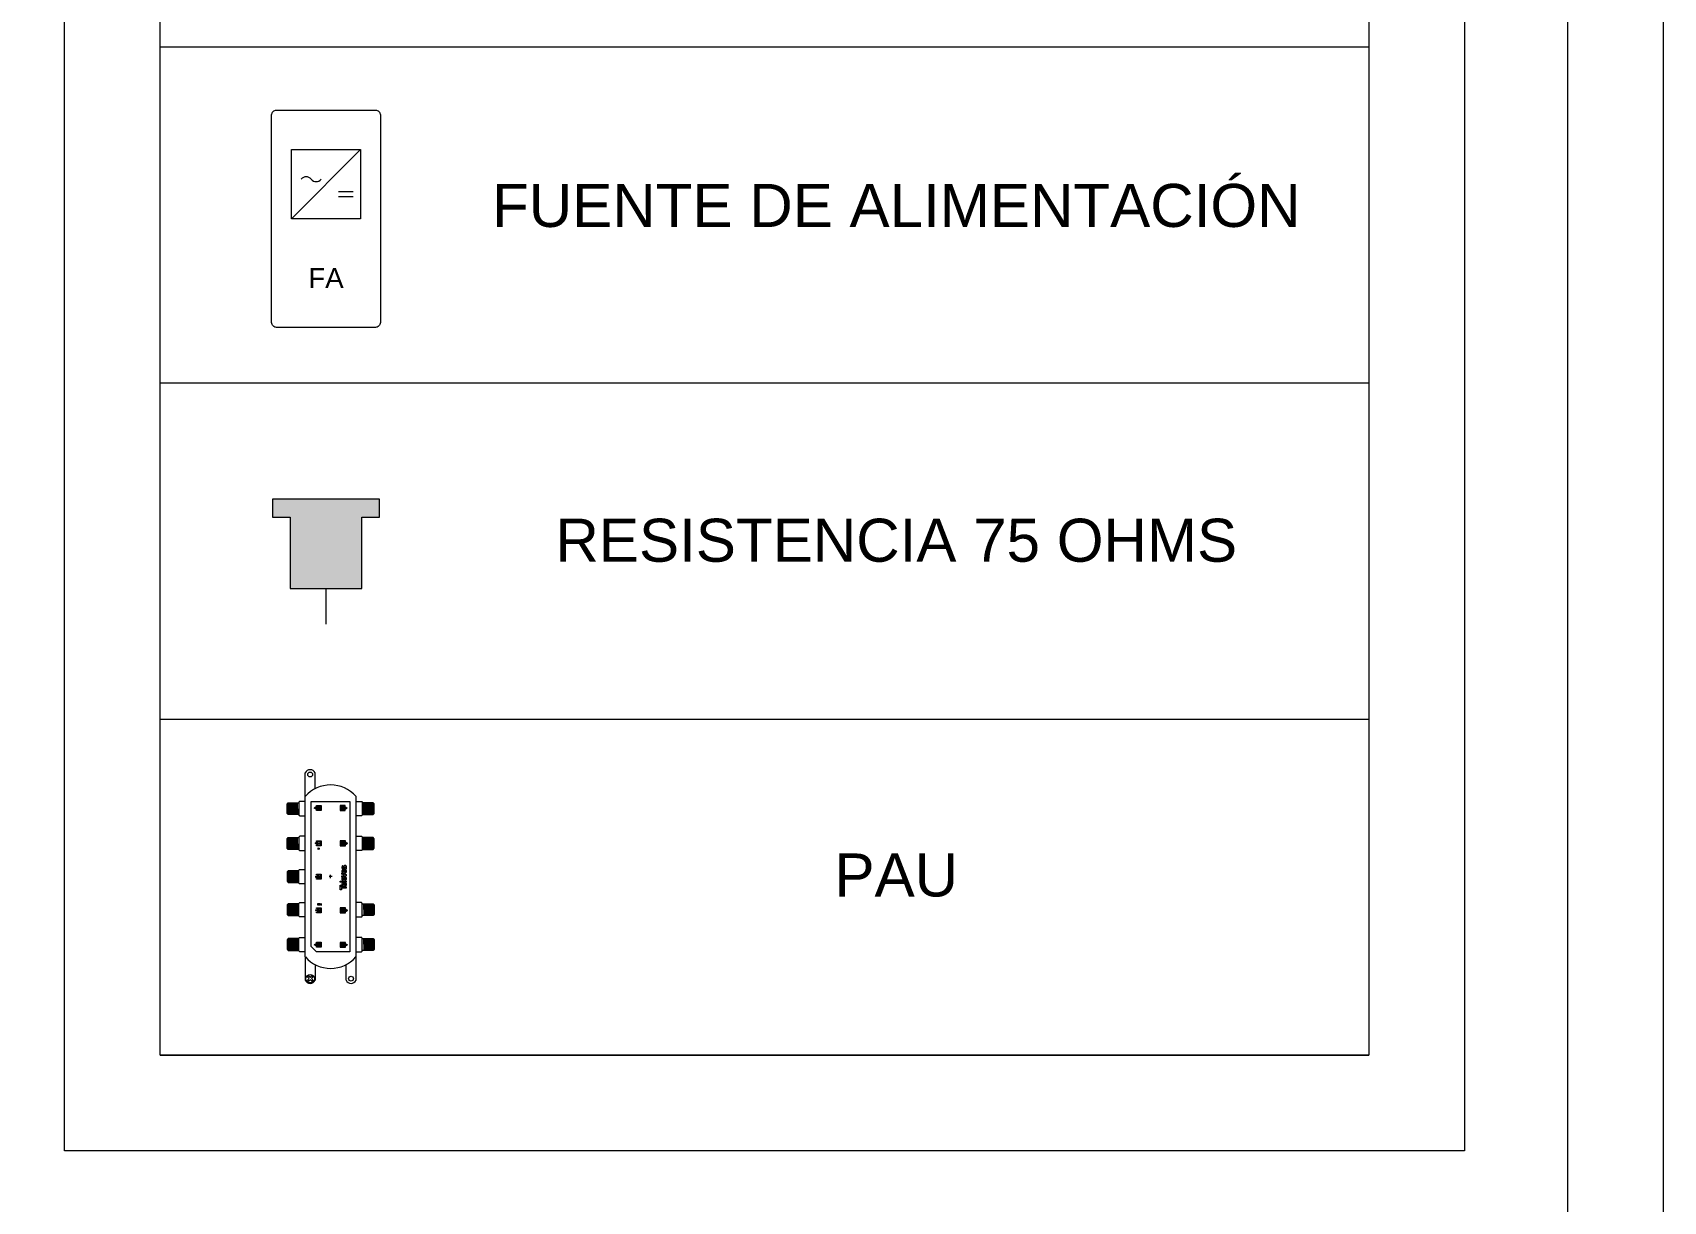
# Model space of a CAD drawing. Header units: metres. Extents: x -2 to 3328848, y -2 to 2725060.
# Drawn here: x 1664082.9 to 1664168.2, y 1361998.9 to 1362060 of the extents above; entities that cross this region are included whole.
import ezdxf
from ezdxf.enums import TextEntityAlignment as Align

# ---------------------------------------------------------------- set-up
doc = ezdxf.new("R2010")
doc.units = ezdxf.units.M
doc.layers.get('0').update_dxf_attribs({"color": 253, "lineweight": 0})
doc.layers.add('CAJETIN', color=7, linetype='Continuous', lineweight=0, true_color=0x000000)
doc.layers.add('ICT_TEXTS', color=210, linetype='Continuous', lineweight=0)
doc.layers.add('ICT_TOMAS', color=1, linetype='Continuous', lineweight=0)
doc.styles.add('COTA', font='arial.ttf', dxfattribs={"height": 1})
doc.styles.get("Standard").update_dxf_attribs({"font": 'arial.ttf'})

# ---------------------------------------------------------------- blocks, each defined once
blk = doc.blocks.new('*U96')
for points in [[(-594, 0), (0, 0), (0, 420), (-594, 420)], [(-589, 5), (-5, 5), (-5, 415), (-589, 415)]]:
    blk.add_lwpolyline(points, close=True)
at = {"lineweight": 30, "flags": 104}
blk.add_attdef('NOMBRE_PROYECTO', text='', height=5, dxfattribs=at).set_placement((-165, 63.275), align=Align.TOP_LEFT)
for tag, p in [('PROMOTOR', (-133.74, 41.5)), ('SITUACION', (-133.74, 34.5)), ('AUTOR', (-133.74, 27.5)), ('1/X', (-133.74, 20.5)), ('XX/XX/XXXX', (-80.025, 20.5)), ('V.X', (-25.119, 20.5)), ('NOMBRE_PLANO', (-133.74, 13.5)), ('X', (-25.119, 13.478))]:
    blk.add_attdef(tag, text='', height=3.5).set_placement(p, align=Align.MIDDLE_LEFT)
blk = doc.blocks.new('Fuente alimentación')
for p, q in [((-0.35, 0), (0.35, 0.7)), ((0.125, 0.275), (0.275, 0.275)), ((0.125, 0.225), (0.275, 0.225))]:
    blk.add_line(p, q)
blk.add_lwpolyline([(0.5, -1.1), (-0.5, -1.1, -0.4142136), (-0.55, -1.05), (-0.55, 1.05, -0.4142136), (-0.5, 1.1), (0.5, 1.1, -0.4142136), (0.55, 1.05), (0.55, -1.05, -0.4142136)], format="xyb", close=True)
blk.add_lwpolyline([(-0.35, 0.7), (0.35, 0.7), (0.35, 0), (-0.35, 0)], close=True)
for centre, start, end in [((-0.2, 0.3625), 36.8699, 143.1301), ((-0.1, 0.4375), 216.8699, 323.1301)]:
    blk.add_arc(centre, 0.0625, start, end)
blk.add_text('FA', height=0.2).set_placement((0, -0.7), align=Align.CENTER)
blk = doc.blocks.new('Carga 75')
blk.add_hatch(color=256).paths.add_polyline_path([(0.05, 0.1501), (0.075, 0.1501), (0.075, 0.1751), (-0.075, 0.1751), (-0.075, 0.1501), (-0.05, 0.1501), (-0.05, 0.0501), (0.05, 0.0501)])
for p, q in [((0.075, 0.1751), (-0.075, 0.1751)), ((-0.075, 0.1751), (-0.075, 0.1501)), ((0.075, 0.1501), (0.075, 0.1751)), ((-0.075, 0.1501), (-0.05, 0.1501)), ((-0.05, 0.1501), (-0.05, 0.0501)), ((0.05, 0.1501), (0.075, 0.1501)), ((0.05, 0.0501), (0.05, 0.1501)), ((-0.05, 0.0501), (0.05, 0.0501)), ((0, 0.0501), (0, 0.0001))]:
    blk.add_line(p, q)
blk = doc.blocks.new('Televes_log')
at = {"true_color": 0x000000}
h = blk.add_hatch(color=18, dxfattribs=at)
h.dxf.hatch_style = 1
h.paths.add_polyline_path([(5.3, 10.9), (-2.9, 10.9), (-2.9, 8.7), (0, 8.7), (0, 0), (2.2, 0), (2.2, 8.8), (5.3, 8.8)])
h.paths.add_polyline_path([(8.5, 7.2), (7.7, 7.7), (7, 7.9), (6.3, 8), (5.6, 7.9), (4.9, 7.7), (4, 7), (3.3, 6.1), (2.8, 5.3), (2.6, 4.5), (2.6, 3.5), (2.8, 2.4), (3.5, 1.3), (4.4, 0.4), (5.7, -0.2), (6.7, -0.3), (7.8, -0.2), (8.8, 0.3), (9.3, 0.7), (10, 1.6), (8.3, 2.6), (7.7, 2), (7.2, 1.8), (6.3, 1.7), (5.9, 1.7), (5.2, 2.1), (4.9, 2.6), (4.7, 3.4), (9.9, 3.3), (10, 3.8), (10, 4.6), (9.8, 5.4), (9.2, 6.4)])
h.paths.add_polyline_path([(6.7, 6.1), (7.1, 5.8), (7.7, 5.4), (7.8, 4.8), (7.7, 4.8), (4.8, 4.8), (4.8, 5.2), (5, 5.5), (5.5, 5.9), (6, 6.1)], flags=16)
h.paths.add_polyline_path([(12.5, 10.8), (10.3, 10.8), (10.3, 0.1), (12.5, 0.1)])
h.paths.add_polyline_path([(18.6, 7.2), (17.9, 7.7), (17.1, 7.9), (16.4, 8), (15.8, 7.9), (15.1, 7.7), (14.2, 7), (13.4, 6.1), (12.9, 5.3), (12.7, 4.5), (12.7, 3.5), (13, 2.4), (13.6, 1.3), (14.6, 0.4), (15.9, -0.2), (16.9, -0.3), (17.9, -0.2), (18.9, 0.3), (19.5, 0.7), (20.2, 1.6), (18.4, 2.6), (17.8, 2), (17.3, 1.8), (16.5, 1.7), (16, 1.7), (15.4, 2.1), (15, 2.6), (14.8, 3.4), (20, 3.3), (20.2, 3.8), (20.1, 4.6), (20, 5.4), (19.3, 6.4)])
h.paths.add_polyline_path([(16.8, 6.1), (17.2, 5.8), (17.8, 5.4), (18, 4.8), (17.8, 4.8), (14.9, 4.8), (14.9, 5.2), (15.1, 5.5), (15.7, 5.9), (16.2, 6.1)], flags=16)
h.paths.add_polyline_path([(21.6, 7.8), (19.4, 7.8), (21.9, 0), (23.8, 0), (26.5, 7.7), (24.4, 7.8), (22.9, 3.3)])
h.paths.add_polyline_path([(31.5, 7.2), (30.8, 7.7), (30, 7.9), (29.3, 8), (28.6, 7.9), (28, 7.7), (27, 7), (26.3, 6.1), (25.8, 5.3), (25.6, 4.5), (25.6, 3.5), (25.9, 2.4), (26.5, 1.3), (27.4, 0.4), (28.8, -0.2), (29.7, -0.3), (30.8, -0.2), (31.8, 0.3), (32.3, 0.7), (33.1, 1.6), (31.3, 2.6), (30.7, 2), (30.2, 1.8), (29.4, 1.7), (28.9, 1.7), (28.2, 2.1), (27.9, 2.6), (27.7, 3.4), (32.9, 3.3), (33, 3.8), (33, 4.6), (32.8, 5.4), (32.2, 6.4)])
h.paths.add_polyline_path([(30.1, 5.8), (30.7, 5.4), (30.8, 4.8), (30.7, 4.8), (27.8, 4.8), (27.8, 5.2), (28, 5.5), (28.5, 5.9), (29.1, 6.1), (29.7, 6.1)], flags=16)
h.paths.add_polyline_path([(39.8, 6.5), (39, 7.1), (38.1, 7.5), (36.8, 7.7), (35.8, 7.7), (34.7, 7.3), (33.7, 6.5), (33.3, 5.8), (33.4, 4.7), (33.6, 4), (34.3, 3.3), (35.4, 3), (37.1, 2.7), (37.6, 2.5), (37.9, 2.2), (37.7, 1.7), (37.1, 1.5), (36.3, 1.4), (35.5, 1.5), (34.4, 2.3), (33, 1.1), (34, 0.2), (34.8, -0.1), (35.9, -0.3), (37.3, -0.3), (38.3, -0.1), (39.3, 0.4), (39.9, 1.1), (40.2, 2.4), (39.9, 3.4), (39.3, 4), (38.4, 4.5), (37.7, 4.7), (36.5, 4.8), (35.5, 5.1), (35.5, 5.3), (35.6, 5.7), (36.1, 6), (36.8, 6), (37.3, 5.9), (37.9, 5.7), (38.1, 5.5), (38.3, 5.2), (38.5, 5.2)])
at = {"linetype": 'Continuous'}
for points in [[(-2.9, 10.9), (5.3, 10.9), (5.3, 8.8), (2.2, 8.8), (2.2, 0), (0, 0), (0, 8.7), (-2.9, 8.7), (-2.9, 10.9)], [(8.3, 2.6), (7.7, 2), (7.2, 1.8), (6.3, 1.7), (5.9, 1.7), (5.2, 2.1), (4.9, 2.6), (4.7, 3.4), (9.9, 3.3), (10, 3.8), (10, 4.6), (9.8, 5.4), (9.2, 6.4), (8.5, 7.2), (7.7, 7.7), (7, 7.9), (6.3, 8), (5.6, 7.9), (4.9, 7.7), (4, 7), (3.3, 6.1), (2.8, 5.3), (2.6, 4.5), (2.6, 3.5), (2.8, 2.4), (3.5, 1.3), (4.4, 0.4), (5.7, -0.2), (6.7, -0.3), (7.8, -0.2), (8.8, 0.3), (9.3, 0.7), (10, 1.6), (8.3, 2.6)], [(4.7, 4.8), (7.7, 4.8), (7.8, 4.8), (7.7, 5.4), (7.1, 5.8), (6.7, 6.1), (6, 6.1), (5.5, 5.9), (5, 5.5), (4.8, 5.2), (4.8, 4.8)], [(10.3, 10.8), (12.5, 10.8), (12.5, 0.1), (10.3, 0.1), (10.3, 10.8)], [(18.4, 2.6), (17.8, 2), (17.3, 1.8), (16.5, 1.7), (16, 1.7), (15.4, 2.1), (15, 2.6), (14.8, 3.4), (20, 3.3), (20.2, 3.8), (20.1, 4.6), (20, 5.4), (19.3, 6.4), (18.6, 7.2), (17.9, 7.7), (17.1, 7.9), (16.4, 8), (15.8, 7.9), (15.1, 7.7), (14.2, 7), (13.4, 6.1), (12.9, 5.3), (12.7, 4.5), (12.7, 3.5), (13, 2.4), (13.6, 1.3), (14.6, 0.4), (15.9, -0.2), (16.9, -0.3), (17.9, -0.2), (18.9, 0.3), (19.5, 0.7), (20.2, 1.6), (18.4, 2.6)], [(14.9, 4.8), (17.8, 4.8), (18, 4.8), (17.8, 5.4), (17.2, 5.8), (16.8, 6.1), (16.2, 6.1), (15.7, 5.9), (15.1, 5.5), (14.9, 5.2), (14.9, 4.8)], [(19.4, 7.8), (21.6, 7.8), (22.9, 3.3), (24.4, 7.8), (26.5, 7.7), (23.8, 0), (21.9, 0), (19.4, 7.8)], [(31.3, 2.6), (30.7, 2), (30.2, 1.8), (29.4, 1.7), (28.9, 1.7), (28.2, 2.1), (27.9, 2.6), (27.7, 3.4), (32.9, 3.3), (33, 3.8), (33, 4.6), (32.8, 5.4), (32.2, 6.4), (31.5, 7.2), (30.8, 7.7), (30, 7.9), (29.3, 8), (28.6, 7.9), (28, 7.7), (27, 7), (26.3, 6.1), (25.8, 5.3), (25.6, 4.5), (25.6, 3.5), (25.9, 2.4), (26.5, 1.3), (27.4, 0.4), (28.8, -0.2), (29.7, -0.3), (30.8, -0.2), (31.8, 0.3), (32.3, 0.7), (33.1, 1.6), (31.3, 2.6)], [(27.7, 4.8), (30.7, 4.8), (30.8, 4.8), (30.7, 5.4), (30.1, 5.8), (29.7, 6.1), (29.1, 6.1), (28.5, 5.9), (28, 5.5), (27.8, 5.2), (27.8, 4.8)], [(38.5, 5.2), (39.8, 6.5), (39, 7.1), (38.1, 7.5), (36.8, 7.7), (35.8, 7.7), (34.7, 7.3), (33.7, 6.5), (33.3, 5.8), (33.4, 4.7), (33.6, 4), (34.3, 3.3), (35.4, 3), (37.1, 2.7), (37.6, 2.5), (37.9, 2.2), (37.7, 1.7), (37.1, 1.5), (36.3, 1.4), (35.5, 1.5), (34.4, 2.3), (33, 1.1), (34, 0.2), (34.8, -0.1), (35.9, -0.3), (37.3, -0.3), (38.3, -0.1), (39.3, 0.4), (39.9, 1.1), (40.2, 2.4), (39.9, 3.4), (39.3, 4), (38.4, 4.5), (37.7, 4.7), (36.5, 4.8), (35.5, 5.1), (35.5, 5.3), (35.6, 5.7), (36.1, 6), (36.8, 6), (37.3, 5.9), (37.9, 5.7), (38.1, 5.5), (38.3, 5.2), (38.5, 5.2)]]:
    blk.add_lwpolyline(points, dxfattribs=at)
blk = doc.blocks.new('5161')
at = {"linetype": 'Continuous'}
h = blk.add_hatch(color=256, dxfattribs=at)
h.dxf.hatch_style = 1
h.paths.add_polyline_path([(1.4, 33.4), (1.4, 36.5), (0.9, 36.5), (0.9, 33.8), (-1.3, 33.8), (-1.3, 36.5), (-1.8, 36.5), (-1.8, 33.4)])
h.paths.add_polyline_path([(0.1, 34.7), (0.7, 34.7), (0.7, 35.2), (-1.1, 35.2), (-1.1, 34.7), (-0.5, 34.7), (-0.5, 34.3), (0.1, 34.3)], flags=17)
h.paths.add_polyline_path([(0.1, 36.3), (0.7, 36.3), (-0.2, 37.9), (-1.1, 36.3), (-0.5, 36.3), (-0.5, 35.9), (-1.1, 35.9), (-1.1, 35.4), (0.7, 35.4), (0.7, 35.9), (0.1, 35.9)])
h = blk.add_hatch(color=256)
h.dxf.hatch_style = 1
h.paths.add_polyline_path([(21.9, 35.7), (21.9, 37), (21.4, 37), (21.4, 35.7), (20.7, 35.7), (21.6, 34.1), (22.5, 35.7)])
h.paths.add_polyline_path([(20, 33.4), (23.2, 33.4), (23.2, 36.5), (22.7, 36.5), (22.7, 33.8), (20.5, 33.8), (20.5, 36.5), (20, 36.5)])
h = blk.add_hatch(color=256)
h.dxf.hatch_style = 1
h.paths.add_polyline_path([(43.1, 35.7), (43.1, 37), (42.6, 37), (42.6, 35.7), (41.9, 35.7), (42.8, 34.1), (43.7, 35.7)])
h.paths.add_polyline_path([(41.2, 33.4), (44.4, 33.4), (44.4, 36.5), (43.9, 36.5), (43.9, 33.8), (41.7, 33.8), (41.7, 36.5), (41.2, 36.5)])
h = blk.add_hatch(color=256)
h.dxf.hatch_style = 1
h.paths.add_polyline_path([(60.1, 35.4), (60.6, 34.7), (61.1, 35.4)])
h = blk.add_hatch(color=256)
h.dxf.hatch_style = 1
h.paths.add_polyline_path([(62.3, 33.4), (65.4, 33.4), (65.4, 36.5), (65, 36.5), (65, 33.8), (62.7, 33.8), (62.7, 36.5), (62.3, 36.5)])
h.paths.add_polyline_path([(63.6, 34.4), (64.1, 34.4), (64.1, 35.7), (64.8, 35.7), (63.8, 37.3), (62.9, 35.7), (63.6, 35.7)])
h = blk.add_hatch(color=256, dxfattribs=at)
h.dxf.hatch_style = 1
h.paths.add_polyline_path([(87.7, 33.4), (87.7, 36.5), (87.3, 36.5), (87.3, 33.8), (85, 33.8), (85, 36.5), (84.6, 36.5), (84.6, 33.4)])
h.paths.add_polyline_path([(86.5, 34.7), (87.1, 34.7), (87.1, 35.2), (85.3, 35.2), (85.3, 34.7), (85.9, 34.7), (85.9, 34.3), (86.5, 34.3)], flags=17)
h.paths.add_polyline_path([(86.5, 36.3), (87.1, 36.3), (86.2, 37.9), (85.3, 36.3), (85.9, 36.3), (85.9, 35.9), (85.3, 35.9), (85.3, 35.4), (87.1, 35.4), (87.1, 35.9), (86.5, 35.9)])
h = blk.add_hatch(color=256, dxfattribs=at)
h.dxf.hatch_style = 1
h.paths.add_polyline_path([(-1.8, 21.4), (-1.8, 18.2), (-1.4, 18.2), (-1.4, 20.9), (0.9, 20.9), (0.9, 18.2), (1.3, 18.2), (1.3, 21.4)])
h.paths.add_polyline_path([(0.1, 20.5), (-0.5, 20.5), (-0.5, 20.1), (-1.1, 20.1), (-1.1, 19.6), (0.7, 19.6), (0.7, 20.1), (0.1, 20.1)], flags=17)
h.paths.add_polyline_path([(0.1, 18.4), (0.1, 18.9), (0.7, 18.9), (0.7, 19.3), (-1.1, 19.3), (-1.1, 18.9), (-0.5, 18.9), (-0.5, 18.4), (-1.1, 18.4), (-0.2, 16.9), (0.7, 18.4)])
h = blk.add_hatch(color=256, dxfattribs=at)
h.dxf.hatch_style = 1
h.paths.add_polyline_path([(20, 21.4), (20, 18.2), (20.5, 18.2), (20.5, 20.9), (22.7, 20.9), (22.7, 18.2), (23.2, 18.2), (23.2, 21.4)])
h.paths.add_polyline_path([(21.9, 20.5), (21.4, 20.5), (21.4, 20.1), (20.7, 20.1), (20.7, 19.6), (22.5, 19.6), (22.5, 20.1), (21.9, 20.1)], flags=17)
h.paths.add_polyline_path([(21.9, 18.4), (21.9, 18.9), (22.5, 18.9), (22.5, 19.3), (20.7, 19.3), (20.7, 18.9), (21.4, 18.9), (21.4, 18.4), (20.7, 18.4), (21.6, 16.9), (22.5, 18.4)])
h = blk.add_hatch(color=256, dxfattribs=at)
h.dxf.hatch_style = 1
h.paths.add_polyline_path([(62.3, 21.4), (62.3, 18.2), (62.7, 18.2), (62.7, 20.9), (65, 20.9), (65, 18.2), (65.4, 18.2), (65.4, 21.4)])
h.paths.add_polyline_path([(64.1, 20.5), (63.6, 20.5), (63.6, 20.1), (63, 20.1), (63, 19.6), (64.8, 19.6), (64.8, 20.1), (64.1, 20.1)], flags=17)
h.paths.add_polyline_path([(64.1, 18.4), (64.1, 18.9), (64.8, 18.9), (64.8, 19.3), (63, 19.3), (63, 18.9), (63.6, 18.9), (63.6, 18.4), (63, 18.4), (63.9, 16.9), (64.8, 18.4)])
h = blk.add_hatch(color=256, dxfattribs=at)
h.dxf.hatch_style = 1
h.paths.add_polyline_path([(84.6, 21.5), (84.6, 18.4), (85, 18.4), (85, 21.1), (87.3, 21.1), (87.3, 18.4), (87.7, 18.4), (87.7, 21.5)])
h.paths.add_polyline_path([(86.5, 20.7), (85.9, 20.7), (85.9, 20.2), (85.3, 20.2), (85.3, 19.8), (87.1, 19.8), (87.1, 20.2), (86.5, 20.2)], flags=17)
h.paths.add_polyline_path([(86.5, 18.6), (86.5, 19), (87.1, 19), (87.1, 19.5), (85.3, 19.5), (85.3, 19), (85.9, 19), (85.9, 18.6), (85.3, 18.6), (86.2, 17), (87.1, 18.6)])
for p, q in [((-3, 55), (-3.7, 54.4)), ((-3.7, 54.4), (-3.7, 47.5)), ((3.7, 53.7), (-3.7, 54.1)), ((3.7, 53.2), (-3.7, 53.6)), ((3.7, 52.7), (-3.7, 53.1)), ((3.7, 52.3), (-3.7, 52.7)), ((3.7, 51.8), (-3.7, 52.2)), ((3.7, 51.3), (-3.7, 51.7)), ((3.7, 54.1), (-3.6, 54.5)), ((3.3, 54.8), (-3.3, 54.8)), ((3, 55), (-3, 55)), ((3.7, 54.3), (3, 55)), ((3.7, 47.5), (3.7, 54.3)), ((19, 55), (18.3, 54.4)), ((18.3, 54.4), (18.3, 47.5)), ((25.7, 53.7), (18.3, 54.1)), ((25.7, 53.2), (18.3, 53.6)), ((25.7, 52.7), (18.3, 53.1)), ((25.7, 52.3), (18.3, 52.7)), ((25.7, 51.8), (18.3, 52.2)), ((25.7, 51.3), (18.3, 51.7)), ((25.7, 54.1), (18.4, 54.5)), ((25.3, 54.8), (18.7, 54.8)), ((25, 55), (19, 55)), ((25.7, 54.3), (25, 55)), ((25.7, 47.5), (25.7, 54.3)), ((39.9, 55), (39.2, 54.4)), ((39.2, 54.4), (39.2, 47.5)), ((46.6, 53.7), (39.2, 54.1)), ((46.6, 53.2), (39.2, 53.6)), ((46.6, 52.7), (39.2, 53.1)), ((46.6, 52.3), (39.2, 52.7)), ((46.6, 51.8), (39.2, 52.2)), ((46.6, 51.3), (39.2, 51.7)), ((46.6, 54.1), (39.3, 54.5)), ((46.1, 54.8), (39.6, 54.8)), ((45.9, 55), (39.9, 55)), ((46.6, 54.3), (45.9, 55)), ((46.6, 47.5), (46.6, 54.3)), ((60, 53.2), (67.5, 53.6)), ((60, 51.3), (67.5, 51.7)), ((60.1, 54.3), (60.8, 55)), ((60.1, 54.1), (67.4, 54.5)), ((60.1, 47.5), (60.1, 54.3)), ((60.1, 53.7), (67.5, 54.1)), ((60.1, 52.7), (67.5, 53.1)), ((60.1, 52.3), (67.5, 52.7)), ((60.1, 51.8), (67.5, 52.2)), ((60.5, 54.8), (67, 54.8)), ((60.8, 55), (66.8, 55)), ((66.8, 55), (67.5, 54.4)), ((67.5, 54.4), (67.5, 47.5)), ((82, 53.2), (89.5, 53.6)), ((82, 51.3), (89.5, 51.7)), ((82.1, 54.3), (82.8, 55)), ((82.1, 54.1), (89.4, 54.5)), ((82.1, 47.5), (82.1, 54.3)), ((82.1, 53.7), (89.5, 54.1)), ((82.1, 52.7), (89.5, 53.1)), ((82.1, 52.3), (89.5, 52.7)), ((82.1, 51.8), (89.5, 52.2)), ((82.5, 54.8), (89, 54.8)), ((82.8, 55), (88.8, 55)), ((88.8, 55), (89.5, 54.4)), ((89.5, 54.4), (89.5, 47.5)), ((-23.2, 41.3), (-22.5, 42)), ((-22.3, 40.4), (-23.2, 41.3)), ((-22.5, 42), (-21.5, 41.1)), ((-21.5, 41.1), (-20.6, 42)), ((-19.8, 41.3), (-20.8, 40.3)), ((-20.6, 42), (-19.8, 41.3)), ((-7.9, 43.5), (93.7, 43.5)), ((-4.6, 47), (-4.5, 47.2)), ((-4.6, 43.5), (-4.6, 47)), ((-4.5, 47.2), (-4.3, 47.4)), ((-4.3, 47.4), (-4, 47.5)), ((-4, 47.5), (4, 47.5)), ((3.7, 50.9), (-3.7, 51.3)), ((3.7, 50.4), (-3.7, 50.7)), ((3.7, 49.8), (-3.7, 50.2)), ((3.7, 49.3), (-3.7, 49.6)), ((3.7, 48.6), (-3.7, 49)), ((3.7, 48.2), (-3.7, 48.5)), ((4, 47.5), (4.2, 47.3)), ((4.2, 47.3), (4.4, 47.2)), ((4.4, 47.2), (4.5, 47)), ((4.5, 47), (4.5, 46.9)), ((4.5, 46.9), (4.5, 43.5)), ((17.4, 47), (17.5, 47.2)), ((17.4, 43.5), (17.4, 47)), ((17.5, 47.2), (17.7, 47.4)), ((17.7, 47.4), (18, 47.5)), ((18, 47.5), (26, 47.5)), ((25.7, 50.9), (18.3, 51.3)), ((25.7, 50.4), (18.3, 50.7)), ((25.7, 49.8), (18.3, 50.2)), ((25.7, 49.3), (18.3, 49.6)), ((25.7, 48.6), (18.3, 49)), ((25.7, 48.2), (18.3, 48.5)), ((26, 47.5), (26.2, 47.3)), ((26.2, 47.3), (26.4, 47.2)), ((26.4, 47.2), (26.5, 47)), ((26.5, 47), (26.5, 46.9)), ((26.5, 46.9), (26.5, 43.5)), ((38.3, 47), (38.4, 47.2)), ((38.3, 43.5), (38.3, 47)), ((38.4, 47.2), (38.6, 47.4)), ((38.6, 47.4), (38.8, 47.5)), ((38.8, 47.5), (46.9, 47.5)), ((46.6, 50.9), (39.2, 51.3)), ((46.6, 50.4), (39.2, 50.7)), ((46.6, 49.8), (39.2, 50.2)), ((46.6, 49.3), (39.2, 49.6)), ((46.6, 48.6), (39.2, 49)), ((46.6, 48.2), (39.2, 48.5)), ((46.9, 47.5), (47.1, 47.3)), ((47.1, 47.3), (47.3, 47.2)), ((47.3, 47.2), (47.4, 47)), ((47.4, 47), (47.4, 46.9)), ((47.4, 46.9), (47.4, 43.5)), ((59.4, 47.2), (59.3, 47)), ((59.3, 47), (59.3, 46.9)), ((59.3, 46.9), (59.3, 43.5)), ((59.5, 47.3), (59.4, 47.2)), ((59.7, 47.5), (59.5, 47.3)), ((67.8, 47.5), (59.7, 47.5)), ((60, 50.9), (67.5, 51.3)), ((60.1, 50.4), (67.5, 50.7)), ((60.1, 49.8), (67.5, 50.2)), ((60.1, 49.3), (67.5, 49.6)), ((60.1, 48.6), (67.5, 49)), ((60.1, 48.2), (67.5, 48.5)), ((68.1, 47.4), (67.8, 47.5)), ((68.3, 47.2), (68.1, 47.4)), ((68.4, 47), (68.3, 47.2)), ((68.4, 43.5), (68.4, 47)), ((81.4, 47.2), (81.3, 47)), ((81.3, 47), (81.3, 46.9)), ((81.3, 46.9), (81.3, 43.5)), ((81.5, 47.3), (81.4, 47.2)), ((81.7, 47.5), (81.5, 47.3)), ((89.8, 47.5), (81.7, 47.5)), ((82, 50.9), (89.5, 51.3)), ((82.1, 50.4), (89.5, 50.7)), ((82.1, 49.8), (89.5, 50.2)), ((82.1, 49.3), (89.5, 49.6)), ((82.1, 48.6), (89.5, 49)), ((82.1, 48.2), (89.5, 48.5)), ((90.1, 47.4), (89.8, 47.5)), ((90.3, 47.2), (90.1, 47.4)), ((90.4, 47), (90.3, 47.2)), ((90.4, 43.5), (90.4, 47)), ((-23.2, 39.4), (-22.3, 40.4)), ((-22.4, 38.7), (-23.2, 39.4)), ((-21.5, 39.6), (-22.4, 38.7)), ((-20.6, 38.7), (-21.5, 39.6)), ((-20.8, 40.3), (-19.9, 39.4)), ((-19.9, 39.4), (-20.6, 38.7)), ((-4.6, 36.4), (-1.2, 39.7)), ((-1.8, 36.5), (-1.3, 36.5)), ((-1.8, 33.4), (-1.8, 36.5)), ((1.4, 33.4), (-1.8, 33.4)), ((-1.3, 36.5), (-1.3, 33.8)), ((-1.3, 33.8), (0.9, 33.8)), ((-1.1, 36.3), (-0.2, 37.9)), ((-0.5, 36.3), (-1.1, 36.3)), ((-1.1, 35.4), (-1.1, 35.9)), ((-1.1, 35.9), (-0.5, 35.9)), ((0.7, 35.4), (-1.1, 35.4)), ((0.7, 35.2), (-1.1, 35.2)), ((-1.1, 35.2), (-1.1, 34.7)), ((-1.1, 34.7), (-0.5, 34.7)), ((-0.5, 35.9), (-0.5, 36.3)), ((-0.5, 34.3), (-0.5, 34.7)), ((-0.5, 34.3), (0.1, 34.3)), ((0.7, 36.3), (-0.2, 37.9)), ((0.1, 36.3), (0.7, 36.3)), ((0.1, 35.9), (0.1, 36.3)), ((0.1, 35.9), (0.7, 35.9)), ((0.1, 34.7), (0.7, 34.7)), ((0.1, 34.3), (0.1, 34.7)), ((0.7, 35.9), (0.7, 35.4)), ((0.7, 34.7), (0.7, 35.2)), ((0.9, 33.8), (0.9, 36.5)), ((0.9, 36.5), (1.4, 36.5)), ((1.4, 36.5), (1.4, 33.4)), ((20, 33.4), (20, 36.5)), ((20, 36.5), (20.5, 36.5)), ((23.2, 33.4), (20, 33.4)), ((20.5, 36.5), (20.5, 33.8)), ((20.5, 33.8), (22.7, 33.8)), ((20.7, 35.7), (21.6, 34.1)), ((21.4, 35.7), (20.7, 35.7)), ((21.9, 37), (21.4, 37)), ((21.4, 37), (21.4, 35.7)), ((22.5, 35.7), (21.6, 34.1)), ((21.9, 37), (21.9, 35.7)), ((21.9, 35.7), (22.5, 35.7)), ((22.7, 33.8), (22.7, 36.5)), ((22.7, 36.5), (23.2, 36.5)), ((23.2, 36.5), (23.2, 33.4)), ((25.9, 33.5), (24.7, 33.5)), ((25.3, 36), (25.3, 35.6)), ((25.3, 34.1), (25.3, 33.5)), ((41.2, 33.4), (41.2, 36.5)), ((41.2, 36.5), (41.7, 36.5)), ((44.4, 33.4), (41.2, 33.4)), ((41.7, 36.5), (41.7, 33.8)), ((41.7, 33.8), (43.9, 33.8)), ((41.9, 35.7), (42.8, 34.1)), ((42.6, 35.7), (41.9, 35.7)), ((43.1, 37), (42.6, 37)), ((42.6, 37), (42.6, 35.7)), ((43.7, 35.7), (42.8, 34.1)), ((43.1, 37), (43.1, 35.7)), ((43.1, 35.7), (43.7, 35.7)), ((43.9, 33.8), (43.9, 36.5)), ((43.9, 36.5), (44.4, 36.5)), ((44.4, 36.5), (44.4, 33.4)), ((60, 34.7), (61.1, 34.7)), ((60.6, 34.7), (60.1, 35.4)), ((60.1, 35.4), (61.1, 35.4)), ((60.6, 35.7), (60.6, 35.4)), ((61.1, 35.4), (60.6, 34.7)), ((60.6, 34.7), (60.6, 34.3)), ((62.3, 33.4), (62.3, 36.5)), ((62.3, 36.5), (62.7, 36.5)), ((65.4, 33.4), (62.3, 33.4)), ((62.7, 36.5), (62.7, 33.8)), ((62.7, 33.8), (65, 33.8)), ((62.9, 35.7), (63.8, 37.3)), ((63.6, 35.7), (62.9, 35.7)), ((63.6, 34.4), (63.6, 35.7)), ((63.6, 34.4), (64.1, 34.4)), ((64.8, 35.7), (63.8, 37.3)), ((64.1, 35.7), (64.8, 35.7)), ((64.1, 34.4), (64.1, 35.7)), ((65, 33.8), (65, 36.5)), ((65, 36.5), (65.4, 36.5)), ((65.4, 36.5), (65.4, 33.4)), ((84.6, 36.5), (85, 36.5)), ((84.6, 33.4), (84.6, 36.5)), ((87.7, 33.4), (84.6, 33.4)), ((85, 36.5), (85, 33.8)), ((85, 33.8), (87.3, 33.8)), ((85.3, 36.3), (86.2, 37.9)), ((85.9, 36.3), (85.3, 36.3)), ((85.3, 35.4), (85.3, 35.9)), ((85.3, 35.9), (85.9, 35.9)), ((87.1, 35.4), (85.3, 35.4)), ((87.1, 35.2), (85.3, 35.2)), ((85.3, 35.2), (85.3, 34.7)), ((85.3, 34.7), (85.9, 34.7)), ((85.9, 35.9), (85.9, 36.3)), ((85.9, 34.3), (85.9, 34.7)), ((85.9, 34.3), (86.5, 34.3)), ((87.1, 36.3), (86.2, 37.9)), ((86.5, 36.3), (87.1, 36.3)), ((86.5, 35.9), (86.5, 36.3)), ((86.5, 35.9), (87.1, 35.9)), ((86.5, 34.7), (87.1, 34.7)), ((86.5, 34.3), (86.5, 34.7)), ((87.1, 35.9), (87.1, 35.4)), ((87.1, 34.7), (87.1, 35.2)), ((87.3, 33.8), (87.3, 36.5)), ((87.3, 36.5), (87.7, 36.5)), ((87.7, 36.5), (87.7, 33.4)), ((1.3, 21.4), (-1.8, 21.4)), ((-1.8, 21.4), (-1.8, 18.2)), ((-1.4, 18.2), (-1.4, 20.9)), ((-1.4, 20.9), (0.9, 20.9)), ((0.9, 20.9), (0.9, 18.2)), ((1.3, 18.2), (1.3, 21.4)), ((23.2, 21.4), (20, 21.4)), ((20, 21.4), (20, 18.2)), ((20.5, 18.2), (20.5, 20.9)), ((20.5, 20.9), (22.7, 20.9)), ((22.7, 20.9), (22.7, 18.2)), ((23.2, 18.2), (23.2, 21.4)), ((41.9, 27.5), (43.9, 27.5)), ((42.9, 26.5), (42.9, 28.5)), ((65.4, 21.4), (62.3, 21.4)), ((62.3, 21.4), (62.3, 18.2)), ((62.7, 18.2), (62.7, 20.9)), ((62.7, 20.9), (65, 20.9)), ((65, 20.9), (65, 18.2)), ((65.4, 18.2), (65.4, 21.4)), ((87.7, 21.5), (84.6, 21.5)), ((84.6, 21.5), (84.6, 18.4)), ((85, 18.4), (85, 21.1)), ((85, 21.1), (87.3, 21.1)), ((85.9, 20.7), (86.5, 20.7)), ((85.9, 20.7), (85.9, 20.2)), ((86.5, 20.7), (86.5, 20.2)), ((87.3, 21.1), (87.3, 18.4)), ((87.7, 18.4), (87.7, 21.5)), ((93.7, 11.5), (-7.9, 11.5)), ((-4.6, 11.5), (-4.6, 8)), ((-1.8, 18.2), (-1.4, 18.2)), ((-1.1, 19.6), (-1.1, 20.1)), ((-1.1, 20.1), (-0.5, 20.1)), ((0.7, 19.6), (-1.1, 19.6)), ((0.7, 19.3), (-1.1, 19.3)), ((-1.1, 19.3), (-1.1, 18.9)), ((-1.1, 18.9), (-0.5, 18.9)), ((-1.1, 18.4), (-0.2, 16.9)), ((-0.5, 18.4), (-1.1, 18.4)), ((-0.5, 20.5), (0.1, 20.5)), ((-0.5, 20.5), (-0.5, 20.1)), ((-0.5, 18.9), (-0.5, 18.4)), ((0.7, 18.4), (-0.2, 16.9)), ((0.1, 20.5), (0.1, 20.1)), ((0.1, 20.1), (0.7, 20.1)), ((0.1, 18.9), (0.7, 18.9)), ((0.1, 18.9), (0.1, 18.4)), ((0.1, 18.4), (0.7, 18.4)), ((0.7, 20.1), (0.7, 19.6)), ((0.7, 18.9), (0.7, 19.3)), ((0.9, 18.2), (1.3, 18.2)), ((4.5, 8.1), (4.5, 11.5)), ((17.4, 11.5), (17.4, 8)), ((20, 18.2), (20.5, 18.2)), ((20.7, 19.6), (20.7, 20.1)), ((20.7, 20.1), (21.4, 20.1)), ((22.5, 19.6), (20.7, 19.6)), ((22.5, 19.3), (20.7, 19.3)), ((20.7, 19.3), (20.7, 18.9)), ((20.7, 18.9), (21.4, 18.9)), ((20.7, 18.4), (21.6, 16.9)), ((21.4, 18.4), (20.7, 18.4)), ((21.4, 20.5), (21.9, 20.5)), ((21.4, 20.5), (21.4, 20.1)), ((21.4, 18.9), (21.4, 18.4)), ((22.5, 18.4), (21.6, 16.9)), ((21.9, 20.5), (21.9, 20.1)), ((21.9, 20.1), (22.5, 20.1)), ((21.9, 18.9), (22.5, 18.9)), ((21.9, 18.9), (21.9, 18.4)), ((21.9, 18.4), (22.5, 18.4)), ((22.5, 20.1), (22.5, 19.6)), ((22.5, 18.9), (22.5, 19.3)), ((22.7, 18.2), (23.2, 18.2)), ((26.5, 8.1), (26.5, 11.5)), ((59.3, 8.1), (59.3, 11.5)), ((62.3, 18.2), (62.7, 18.2)), ((63, 19.6), (63, 20.1)), ((63, 20.1), (63.6, 20.1)), ((64.8, 19.6), (63, 19.6)), ((64.8, 19.3), (63, 19.3)), ((63, 19.3), (63, 18.9)), ((63, 18.9), (63.6, 18.9)), ((63, 18.4), (63.9, 16.9)), ((63.6, 18.4), (63, 18.4)), ((63.6, 20.5), (64.1, 20.5)), ((63.6, 20.5), (63.6, 20.1)), ((63.6, 18.9), (63.6, 18.4)), ((64.8, 18.4), (63.9, 16.9)), ((64.1, 20.5), (64.1, 20.1)), ((64.1, 20.1), (64.8, 20.1)), ((64.1, 18.9), (64.8, 18.9)), ((64.1, 18.9), (64.1, 18.4)), ((64.1, 18.4), (64.8, 18.4)), ((64.8, 20.1), (64.8, 19.6)), ((64.8, 18.9), (64.8, 19.3)), ((65, 18.2), (65.4, 18.2)), ((68.4, 11.5), (68.4, 8)), ((81.3, 8.1), (81.3, 11.5)), ((84.6, 18.4), (85, 18.4)), ((85.3, 19.8), (85.3, 20.2)), ((85.3, 20.2), (85.9, 20.2)), ((87.1, 19.8), (85.3, 19.8)), ((87.1, 19.5), (85.3, 19.5)), ((85.3, 19.5), (85.3, 19)), ((85.3, 19), (85.9, 19)), ((85.3, 18.6), (86.2, 17)), ((85.9, 18.6), (85.3, 18.6)), ((85.9, 19), (85.9, 18.6)), ((87.1, 18.6), (86.2, 17)), ((86.5, 20.2), (87.1, 20.2)), ((86.5, 19), (87.1, 19)), ((86.5, 19), (86.5, 18.6)), ((86.5, 18.6), (87.1, 18.6)), ((87.1, 20.2), (87.1, 19.8)), ((87.1, 19), (87.1, 19.5)), ((87.3, 18.4), (87.7, 18.4)), ((90.4, 11.5), (90.4, 8)), ((-4.6, 8), (-4.5, 7.8)), ((-4.5, 7.8), (-4.3, 7.6)), ((-4.3, 7.6), (-4, 7.5)), ((-4, 7.5), (4, 7.5)), ((-3.7, 0.6), (-3.7, 7.5)), ((3.7, 6.8), (-3.7, 6.5)), ((3.7, 6.4), (-3.7, 6)), ((3.7, 5.7), (-3.7, 5.4)), ((3.7, 5.2), (-3.7, 4.8)), ((3.7, 4.6), (-3.7, 4.3)), ((3.7, 4.1), (-3.7, 3.7)), ((3.7, 3.7), (-3.7, 3.3)), ((3.7, 3.2), (-3.7, 2.8)), ((3.7, 2.7), (-3.7, 2.3)), ((3.7, 2.3), (-3.7, 1.9)), ((3.7, 1.8), (-3.7, 1.4)), ((3.7, 1.3), (-3.7, 0.9)), ((-3, 0), (-3.7, 0.6)), ((3.7, 0.9), (-3.6, 0.5)), ((3.3, 0.2), (-3.3, 0.2)), ((3, 0), (-3, 0)), ((3.7, 0.7), (3, 0)), ((3.7, 7.5), (3.7, 0.7)), ((4, 7.5), (4.2, 7.7)), ((4.2, 7.7), (4.4, 7.8)), ((4.4, 7.8), (4.5, 8)), ((4.5, 8), (4.5, 8.1)), ((17.4, 8), (17.5, 7.8)), ((17.5, 7.8), (17.7, 7.6)), ((17.7, 7.6), (18, 7.5)), ((18, 7.5), (26, 7.5)), ((18.3, 0.6), (18.3, 7.5)), ((25.7, 6.8), (18.3, 6.5)), ((25.7, 6.4), (18.3, 6)), ((25.7, 5.7), (18.3, 5.4)), ((25.7, 5.2), (18.3, 4.8)), ((25.7, 4.6), (18.3, 4.3)), ((25.7, 4.1), (18.3, 3.7)), ((25.7, 3.7), (18.3, 3.3)), ((25.7, 3.2), (18.3, 2.8)), ((25.7, 2.7), (18.3, 2.3)), ((25.7, 2.3), (18.3, 1.9)), ((25.7, 1.8), (18.3, 1.4)), ((25.7, 1.3), (18.3, 0.9)), ((19, 0), (18.3, 0.6)), ((25.7, 0.9), (18.4, 0.5)), ((25.3, 0.2), (18.7, 0.2)), ((25, 0), (19, 0)), ((25.7, 0.7), (25, 0)), ((25.7, 7.5), (25.7, 0.7)), ((26, 7.5), (26.2, 7.7)), ((26.2, 7.7), (26.4, 7.8)), ((26.4, 7.8), (26.5, 8)), ((26.5, 8), (26.5, 8.1)), ((59.3, 8), (59.3, 8.1)), ((59.4, 7.8), (59.3, 8)), ((59.5, 7.7), (59.4, 7.8)), ((59.7, 7.5), (59.5, 7.7)), ((67.8, 7.5), (59.7, 7.5)), ((60, 4.1), (67.5, 3.7)), ((60, 3.7), (67.5, 3.3)), ((60, 1.8), (67.5, 1.4)), ((60.1, 7.5), (60.1, 0.7)), ((60.1, 6.8), (67.5, 6.5)), ((60.1, 6.4), (67.5, 6)), ((60.1, 5.7), (67.5, 5.4)), ((60.1, 5.2), (67.5, 4.8)), ((60.1, 4.6), (67.5, 4.3)), ((60.1, 3.2), (67.5, 2.8)), ((60.1, 2.7), (67.5, 2.3)), ((60.1, 2.3), (67.5, 1.9)), ((60.1, 1.3), (67.5, 0.9)), ((60.1, 0.9), (67.4, 0.5)), ((60.1, 0.7), (60.8, 0)), ((60.5, 0.2), (67, 0.2)), ((60.8, 0), (66.8, 0)), ((66.8, 0), (67.5, 0.6)), ((67.5, 0.6), (67.5, 7.5)), ((68.1, 7.6), (67.8, 7.5)), ((68.3, 7.8), (68.1, 7.6)), ((68.4, 8), (68.3, 7.8)), ((81.3, 8), (81.3, 8.1)), ((81.4, 7.8), (81.3, 8)), ((81.5, 7.7), (81.4, 7.8)), ((81.7, 7.5), (81.5, 7.7)), ((89.8, 7.5), (81.7, 7.5)), ((82, 4.1), (89.5, 3.7)), ((82, 3.7), (89.5, 3.3)), ((82, 1.8), (89.5, 1.4)), ((82.1, 7.5), (82.1, 0.7)), ((82.1, 6.8), (89.5, 6.5)), ((82.1, 6.4), (89.5, 6)), ((82.1, 5.7), (89.5, 5.4)), ((82.1, 5.2), (89.5, 4.8)), ((82.1, 4.6), (89.5, 4.3)), ((82.1, 3.2), (89.5, 2.8)), ((82.1, 2.7), (89.5, 2.3)), ((82.1, 2.3), (89.5, 1.9)), ((82.1, 1.3), (89.5, 0.9)), ((82.1, 0.9), (89.4, 0.5)), ((82.1, 0.7), (82.8, 0)), ((82.5, 0.2), (89, 0.2)), ((82.8, 0), (88.8, 0)), ((88.8, 0), (89.5, 0.6)), ((89.5, 0.6), (89.5, 7.5)), ((90.1, 7.6), (89.8, 7.5)), ((90.3, 7.8), (90.1, 7.6)), ((90.4, 8), (90.3, 7.8))]:
    blk.add_line(p, q)
for p, q in [((-7.9, 43.5), (-22.6, 43.5)), ((93.7, 43.5), (108.4, 43.5)), ((-12.8, 37.2), (-22.6, 37.2)), ((-4.6, 15.3), (-4.6, 36.4)), ((-1.2, 39.7), (90.4, 39.7)), ((90.4, 39.7), (90.4, 15.3)), ((98.5, 37.2), (108.4, 37.2)), ((-12.8, 17.8), (-22.6, 17.8)), ((-7.9, 11.5), (-22.6, 11.5)), ((90.4, 15.3), (-4.6, 15.3))]:
    blk.add_line(p, q, dxfattribs=at)
blk.add_lwpolyline([(25.8, 34.1), (24.8, 34.1), (24.8, 35.6), (25.8, 35.6)], close=True)
for centre in [(107.4, 40.4), (-21.6, 14.6)]:
    blk.add_circle(centre, 1.51, dxfattribs=at)
for centre, radius, start, end in [((-21.1, 40.4), 3.47, 115.1462, 244.8538), ((6.2, 27.5), 21.3, 131.4536, 228.5464), ((79.5, 27.5), 21.3, 311.4536, 48.5464), ((106.9, 40.4), 3.47, 295.1462, 64.8538), ((-21.1, 14.6), 3.47, 115.1462, 244.8538)]:
    blk.add_arc(centre, radius, start, end, dxfattribs=at)
blk.add_ellipse((-21.6, 40.4), major_axis=(-1.89, -1.89), ratio=1, start_param=5.497787, end_param=11.780972)
at = {"xscale": 0.3572696160000001, "yscale": 0.3572696160000001, "zscale": 0.3572696160000001}
blk.add_blockref('Televes_log', (35.6, 17.6), dxfattribs=at)

msp = doc.modelspace()

# ---------------------------------------------------------------- linework, layer by layer
at = {"layer": 'CAJETIN'}
for p, q in [((1664089.607, 1362059.239), (1664152.777, 1362059.239)), ((1664089.607, 1362041.667), (1664152.777, 1362041.667)), ((1664089.607, 1362024.095), (1664152.777, 1362024.095)), ((1664089.607, 1362006.523), (1664152.777, 1362006.523))]:
    msp.add_line(p, q, dxfattribs=at)
at = {"layer": 'CAJETIN', "linetype": 'Continuous'}
for points in [[(1663574.164, 1361931.882), (1664168.164, 1361931.882), (1664168.164, 1362351.882), (1663574.164, 1362351.882)], [(1663579.164, 1361936.882), (1664163.164, 1361936.882), (1664163.164, 1362346.882), (1663579.164, 1362346.882)]]:
    msp.add_lwpolyline(points, close=True, dxfattribs=at)
at = {"layer": 'CAJETIN'}
for points in [[(1664084.607, 1362134.526), (1664157.777, 1362134.526), (1664157.777, 1362001.523), (1664084.607, 1362001.523)], [(1664089.607, 1362129.526), (1664152.777, 1362129.526), (1664152.777, 1362006.523), (1664089.607, 1362006.523)]]:
    msp.add_lwpolyline(points, close=True, dxfattribs=at)

# ---------------------------------------------------------------- block references
msp.add_blockref('*U96', (1664168.164, 1361931.882), dxfattribs=at)
at = {"layer": 'ICT_TEXTS', "xscale": 5.165197142346645, "yscale": 5.165197142346645, "zscale": 5.165197142346645}
msp.add_blockref('Fuente alimentación', (1664098.266, 1362050.249), dxfattribs=at)
at = {"layer": 'ICT_TOMAS', "xscale": 37.32352179143771, "yscale": 37.32352179143771, "zscale": 37.32352179143771}
msp.add_blockref('Carga 75', (1664098.264, 1362029.046), dxfattribs=at)
at = {"layer": 'ICT_TOMAS', "xscale": 0.08274949747330589, "yscale": 0.08274949747330589, "zscale": 0.08274949747330589, "rotation": 90}
msp.add_blockref('5161', (1664100.783, 1362012.31), dxfattribs=at)

# ---------------------------------------------------------------- texts
at = {"layer": 'CAJETIN', "ltscale": 0.015, "char_height": 2.25, "attachment_point": 1, "style": 'COTA'}
for s, insert in [('\\pxqc;FUENTE DE ALIMENTACIÓN', (1664102.436, 1362052.068)), ('\\pxqc;RESISTENCIA 75 OHMS', (1664102.436, 1362034.568)), ('\\pxqc;PAU', (1664102.436, 1362017.068))]:
    msp.add_mtext_dynamic_manual_height_columns(s, width=51.2738, gutter_width=4, heights=[7.577], dxfattribs=dict(at, insert=insert))

doc.saveas('drawing.dxf')
